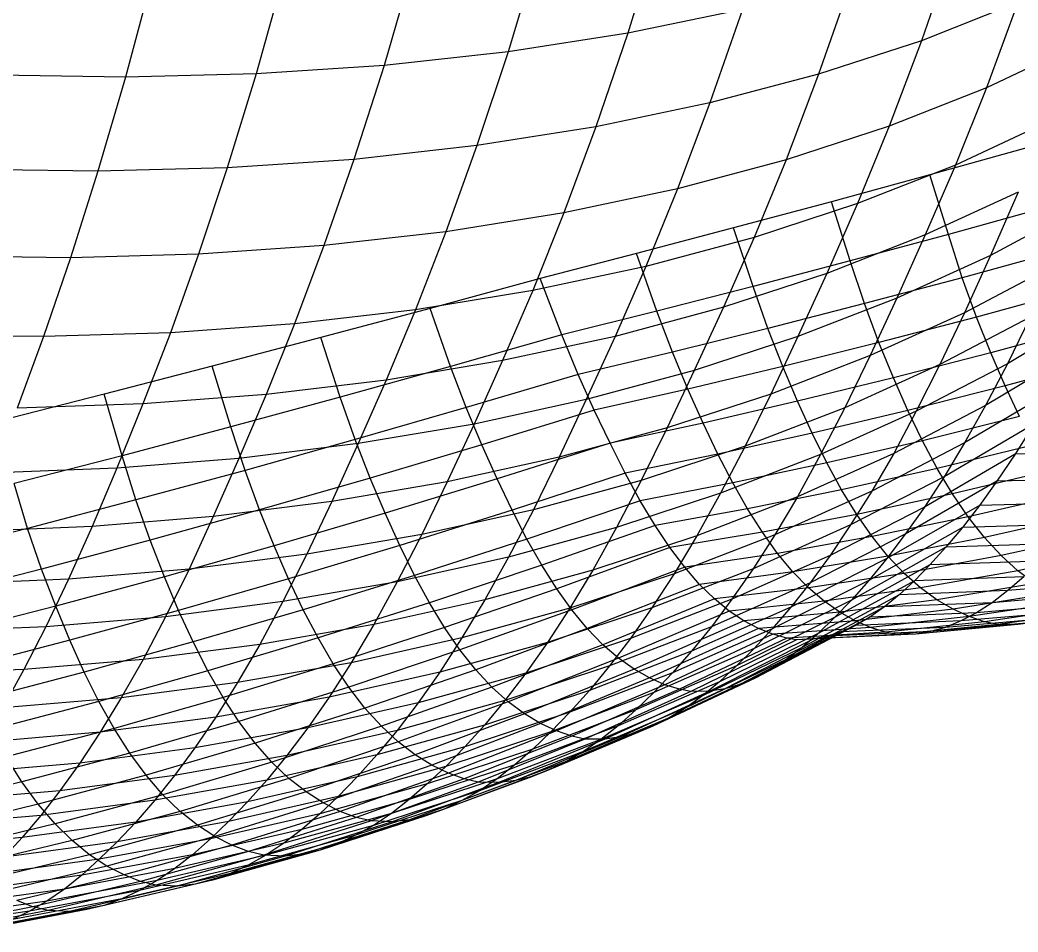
# Model space of a CAD drawing. Extents: x -429 to 429, y -1 to 209.
# Drawn here: x 303.47 to 317.15, y 28.21 to 40.71 of the extents above; entities that cross this region are included whole.
import ezdxf

# ---------------------------------------------------------------- set-up
doc = ezdxf.new("R2010")
doc.units = 0

msp = doc.modelspace()

# ---------------------------------------------------------------- linework, layer by layer
at = {"layer": 'default', "color": 5, "linetype": 'CONTINUOUS'}
for p, q in [((312.236, 41.93, 81.259), (311.803, 40.532, 81.968)), ((310.584, 41.674, 80.26), (310.162, 40.276, 80.966)), ((316.275, 41.705, 85.594), (315.827, 40.428, 86.278)), ((308.869, 41.487, 79.381), (308.461, 40.089, 80.075)), ((305.287, 41.322, 78.004), (304.915, 39.928, 78.651)), ((307.099, 41.369, 78.628), (306.709, 39.973, 79.302)), ((314.868, 41.249, 84.289), (314.416, 39.968, 84.988)), ((317.15, 40.95, 87.649), (315.827, 40.428, 86.278)), ((317.15, 40.95, 87.649), (316.718, 39.782, 88.297)), ((313.374, 40.857, 83.078), (311.803, 40.532, 81.968)), ((313.374, 40.857, 83.078), (312.925, 39.574, 83.787)), ((311.803, 40.532, 81.968), (310.162, 40.276, 80.966)), ((311.803, 40.532, 81.968), (311.362, 39.247, 82.68)), ((315.827, 40.428, 86.278), (314.416, 39.968, 84.988)), ((315.827, 40.428, 86.278), (315.386, 39.256, 86.944)), ((317.962, 40.369, 89.72), (316.718, 39.782, 88.297)), ((310.162, 40.276, 80.966), (308.461, 40.089, 80.075)), ((310.162, 40.276, 80.966), (309.733, 38.989, 81.673)), ((308.461, 40.089, 80.075), (306.709, 39.973, 79.302)), ((308.461, 40.089, 80.075), (308.047, 38.801, 80.771)), ((304.915, 39.928, 78.651), (303.09, 39.955, 78.125)), ((306.709, 39.973, 79.302), (304.915, 39.928, 78.651)), ((306.709, 39.973, 79.302), (306.312, 38.684, 79.978)), ((314.416, 39.968, 84.988), (312.925, 39.574, 83.787)), ((314.416, 39.968, 84.988), (313.973, 38.794, 85.669)), ((304.915, 39.928, 78.651), (304.537, 38.639, 79.299)), ((316.718, 39.782, 88.297), (315.386, 39.256, 86.944)), ((316.718, 39.782, 88.297), (316.292, 38.722, 88.928)), ((312.925, 39.574, 83.787), (311.362, 39.247, 82.68)), ((312.925, 39.574, 83.787), (312.484, 38.398, 84.477)), ((317.55, 39.31, 90.328), (316.292, 38.722, 88.928)), ((311.362, 39.247, 82.68), (309.733, 38.989, 81.673)), ((311.362, 39.247, 82.68), (310.927, 38.069, 83.373)), ((315.386, 39.256, 86.944), (313.973, 38.794, 85.669)), ((315.386, 39.256, 86.944), (314.951, 38.196, 87.595)), ((309.733, 38.989, 81.673), (308.047, 38.801, 80.771)), ((309.733, 38.989, 81.673), (309.309, 37.809, 82.363)), ((317.304, 38.968, 111.236), (315.943, 38.59, 110.129)), ((308.047, 38.801, 80.771), (306.312, 38.684, 79.978)), ((308.047, 38.801, 80.771), (307.637, 37.619, 81.45)), ((313.973, 38.794, 85.669), (312.484, 38.398, 84.477)), ((313.973, 38.794, 85.669), (313.535, 37.732, 86.334)), ((316.292, 38.722, 88.928), (314.951, 38.196, 87.595)), ((316.292, 38.722, 88.928), (315.88, 37.765, 89.533)), ((304.537, 38.639, 79.299), (302.731, 38.665, 78.736)), ((304.537, 38.639, 79.299), (304.161, 37.453, 79.935)), ((306.312, 38.684, 79.978), (304.537, 38.639, 79.299)), ((306.312, 38.684, 79.978), (305.918, 37.5, 80.64)), ((315.943, 38.59, 110.129), (314.593, 38.221, 109.009)), ((316.196, 37.773, 109.867), (315.943, 38.59, 110.129)), ((312.484, 38.398, 84.477), (310.927, 38.069, 83.373)), ((312.484, 38.398, 84.477), (312.049, 37.334, 85.151)), ((317.153, 38.352, 90.911), (315.88, 37.765, 89.533)), ((317.153, 38.352, 90.911), (316.775, 37.485, 91.465)), ((314.593, 38.221, 109.009), (313.252, 37.861, 107.878)), ((314.951, 38.196, 87.595), (313.535, 37.732, 86.334)), ((314.951, 38.196, 87.595), (314.532, 37.238, 88.218)), ((314.852, 37.41, 108.736), (314.593, 38.221, 109.009)), ((310.927, 38.069, 83.373), (309.309, 37.809, 82.363)), ((310.927, 38.069, 83.373), (310.499, 37.003, 84.05)), ((317.554, 38.149, 110.982), (316.196, 37.773, 109.867)), ((317.984, 38.13, 92.877), (316.775, 37.485, 91.465)), ((309.309, 37.809, 82.363), (307.637, 37.619, 81.45)), ((309.309, 37.809, 82.363), (308.892, 36.74, 83.036)), ((313.252, 37.861, 107.878), (311.922, 37.51, 106.734)), ((313.52, 37.059, 107.589), (313.252, 37.861, 107.878)), ((315.88, 37.765, 89.533), (314.532, 37.238, 88.218)), ((316.196, 37.773, 109.867), (314.852, 37.41, 108.736)), ((315.88, 37.765, 89.533), (315.49, 36.899, 90.106)), ((316.386, 37.178, 109.668), (316.196, 37.773, 109.867)), ((313.535, 37.732, 86.334), (312.049, 37.334, 85.151)), ((313.535, 37.732, 86.334), (313.114, 36.775, 86.971)), ((305.918, 37.5, 80.64), (304.161, 37.453, 79.935)), ((305.918, 37.5, 80.64), (305.531, 36.424, 81.285)), ((307.637, 37.619, 81.45), (305.918, 37.5, 80.64)), ((307.637, 37.619, 81.45), (307.233, 36.547, 82.113)), ((311.922, 37.51, 106.734), (310.602, 37.168, 105.578)), ((312.202, 36.72, 106.427), (311.922, 37.51, 106.734)), ((317.741, 37.55, 110.79), (316.386, 37.178, 109.668)), ((304.161, 37.453, 79.935), (302.373, 37.477, 79.339)), ((304.161, 37.453, 79.935), (303.791, 36.372, 80.555)), ((314.852, 37.41, 108.736), (313.52, 37.059, 107.589)), ((315.046, 36.823, 108.528), (314.852, 37.41, 108.736)), ((316.775, 37.485, 91.465), (315.49, 36.899, 90.106)), ((316.775, 37.485, 91.465), (316.418, 36.699, 91.986)), ((312.049, 37.334, 85.151), (310.499, 37.003, 84.05)), ((312.049, 37.334, 85.151), (311.63, 36.375, 85.796)), ((314.532, 37.238, 88.218), (313.114, 36.775, 86.971)), ((314.532, 37.238, 88.218), (314.135, 36.373, 88.807)), ((317.643, 37.345, 93.378), (316.418, 36.699, 91.986)), ((310.602, 37.168, 105.578), (309.094, 36.758, 104.606)), ((310.897, 36.394, 105.25), (310.602, 37.168, 105.578)), ((310.897, 36.394, 105.25), (310.602, 37.168, 105.578)), ((316.386, 37.178, 109.668), (315.046, 36.823, 108.528)), ((316.581, 36.64, 109.457), (316.386, 37.178, 109.668)), ((310.499, 37.003, 84.05), (308.892, 36.74, 83.036)), ((310.499, 37.003, 84.05), (310.086, 36.042, 84.697)), ((313.52, 37.059, 107.589), (312.202, 36.72, 106.427)), ((313.722, 36.483, 107.369), (313.52, 37.059, 107.589)), ((317.935, 37.009, 110.585), (316.581, 36.64, 109.457)), ((315.046, 36.823, 108.528), (313.722, 36.483, 107.369)), ((315.49, 36.899, 90.106), (314.135, 36.373, 88.807)), ((315.245, 36.291, 108.309), (315.046, 36.823, 108.528)), ((315.49, 36.899, 90.106), (315.124, 36.111, 90.645)), ((308.892, 36.74, 83.036), (307.233, 36.547, 82.113)), ((309.094, 36.758, 104.606), (307.595, 36.357, 103.621)), ((308.892, 36.74, 83.036), (308.489, 35.776, 83.68)), ((309.373, 35.962, 104.301), (309.094, 36.758, 104.606)), ((312.202, 36.72, 106.427), (310.897, 36.394, 105.25)), ((313.114, 36.775, 86.971), (311.63, 36.375, 85.796)), ((312.414, 36.16, 106.191), (312.202, 36.72, 106.427)), ((313.114, 36.775, 86.971), (312.714, 35.909, 87.572)), ((316.418, 36.699, 91.986), (315.124, 36.111, 90.645)), ((316.418, 36.699, 91.986), (316.081, 35.987, 92.479)), ((318.189, 36.711, 95.706), (317.006, 36, 94.307)), ((307.233, 36.547, 82.113), (305.531, 36.424, 81.285)), ((307.233, 36.547, 82.113), (306.843, 35.579, 82.748)), ((316.581, 36.64, 109.457), (315.245, 36.291, 108.309)), ((317.318, 36.637, 93.853), (316.081, 35.987, 92.479)), ((316.777, 36.149, 109.243), (316.581, 36.64, 109.457)), ((317.318, 36.637, 93.853), (317.006, 36, 94.307)), ((305.531, 36.424, 81.285), (303.791, 36.372, 80.555)), ((305.531, 36.424, 81.285), (305.155, 35.45, 81.903)), ((313.722, 36.483, 107.369), (312.414, 36.16, 106.191)), ((313.926, 35.961, 107.141), (313.722, 36.483, 107.369)), ((318.13, 36.515, 110.375), (316.777, 36.149, 109.243)), ((303.791, 36.372, 80.555), (302.021, 36.39, 79.926)), ((303.791, 36.372, 80.555), (303.432, 35.391, 81.15)), ((307.595, 36.357, 103.621), (306.105, 35.964, 102.622)), ((307.86, 35.542, 103.334), (307.595, 36.357, 103.621)), ((310.897, 36.394, 105.25), (309.373, 35.962, 104.301)), ((311.63, 36.375, 85.796), (310.086, 36.042, 84.697)), ((311.122, 35.853, 104.996), (310.897, 36.394, 105.25)), ((311.122, 35.853, 104.996), (310.897, 36.394, 105.25)), ((311.63, 36.375, 85.796), (311.232, 35.508, 86.405)), ((314.135, 36.373, 88.807), (312.714, 35.909, 87.572)), ((314.135, 36.373, 88.807), (313.763, 35.584, 89.36)), ((315.245, 36.291, 108.309), (313.926, 35.961, 107.141)), ((315.443, 35.806, 108.089), (315.245, 36.291, 108.309)), ((312.414, 36.16, 106.191), (311.122, 35.853, 104.996)), ((312.625, 35.652, 105.952), (312.414, 36.16, 106.191)), ((316.777, 36.149, 109.243), (315.443, 35.806, 108.089)), ((317.905, 36.143, 96.119), (316.707, 35.427, 94.739)), ((316.974, 35.697, 109.027), (316.777, 36.149, 109.243)), ((310.086, 36.042, 84.697), (308.489, 35.776, 83.68)), ((310.086, 36.042, 84.697), (309.694, 35.173, 85.309)), ((315.124, 36.111, 90.645), (313.763, 35.584, 89.36)), ((315.124, 36.111, 90.645), (314.778, 35.397, 91.154)), ((316.081, 35.987, 92.479), (314.778, 35.397, 91.154)), ((317.006, 36, 94.307), (315.757, 35.347, 92.95)), ((316.081, 35.987, 92.479), (315.757, 35.347, 92.95)), ((317.006, 36, 94.307), (316.707, 35.427, 94.739)), ((318.326, 36.06, 110.162), (316.974, 35.697, 109.027)), ((306.105, 35.964, 102.622), (304.623, 35.581, 101.609)), ((306.359, 35.134, 102.349), (306.105, 35.964, 102.622)), ((309.373, 35.962, 104.301), (307.86, 35.542, 103.334)), ((309.587, 35.399, 104.064), (309.373, 35.962, 104.301)), ((311.122, 35.853, 104.996), (309.587, 35.399, 104.064)), ((311.343, 35.361, 104.743), (311.122, 35.853, 104.996)), ((311.343, 35.361, 104.743), (311.122, 35.853, 104.996)), ((312.714, 35.909, 87.572), (311.232, 35.508, 86.405)), ((312.714, 35.909, 87.572), (312.34, 35.119, 88.135)), ((313.926, 35.961, 107.141), (312.625, 35.652, 105.952)), ((314.129, 35.485, 106.912), (313.926, 35.961, 107.141)), ((308.489, 35.776, 83.68), (306.843, 35.579, 82.748)), ((308.489, 35.776, 83.68), (308.106, 34.904, 84.289)), ((315.443, 35.806, 108.089), (314.129, 35.485, 106.912)), ((315.641, 35.359, 107.867), (315.443, 35.806, 108.089)), ((304.623, 35.581, 101.609), (303.151, 35.206, 100.583)), ((304.869, 34.739, 101.345), (304.623, 35.581, 101.609)), ((306.843, 35.579, 82.748), (305.155, 35.45, 81.903)), ((306.843, 35.579, 82.748), (306.471, 34.702, 83.348)), ((312.625, 35.652, 105.952), (311.343, 35.361, 104.743)), ((313.763, 35.584, 89.36), (312.34, 35.119, 88.135)), ((312.834, 35.187, 105.714), (312.625, 35.652, 105.952)), ((313.763, 35.584, 89.36), (313.411, 34.868, 89.881)), ((316.974, 35.697, 109.027), (315.641, 35.359, 107.867)), ((317.63, 35.632, 96.515), (316.418, 34.913, 95.154)), ((317.173, 35.275, 108.804), (316.974, 35.697, 109.027)), ((305.155, 35.45, 81.903), (303.432, 35.391, 81.15)), ((305.155, 35.45, 81.903), (304.797, 34.568, 82.488)), ((307.86, 35.542, 103.334), (306.359, 35.134, 102.349)), ((308.065, 34.96, 103.11), (307.86, 35.542, 103.334)), ((311.232, 35.508, 86.405), (309.694, 35.173, 85.309)), ((311.232, 35.508, 86.405), (310.859, 34.718, 86.974)), ((314.129, 35.485, 106.912), (312.834, 35.187, 105.714)), ((314.329, 35.046, 106.685), (314.129, 35.485, 106.912)), ((309.587, 35.399, 104.064), (308.065, 34.96, 103.11)), ((309.8, 34.888, 103.824), (309.587, 35.399, 104.064)), ((311.343, 35.361, 104.743), (309.8, 34.888, 103.824)), ((311.559, 34.911, 104.495), (311.343, 35.361, 104.743)), ((311.559, 34.911, 104.495), (311.343, 35.361, 104.743)), ((314.778, 35.397, 91.154), (313.411, 34.868, 89.881)), ((315.641, 35.359, 107.867), (314.329, 35.046, 106.685)), ((314.778, 35.397, 91.154), (314.445, 34.754, 91.64)), ((315.757, 35.347, 92.95), (314.445, 34.754, 91.64)), ((316.707, 35.427, 94.739), (315.447, 34.771, 93.399)), ((315.757, 35.347, 92.95), (315.447, 34.771, 93.399)), ((315.841, 34.943, 107.641), (315.641, 35.359, 107.867)), ((316.707, 35.427, 94.739), (316.418, 34.913, 95.154)), ((309.694, 35.173, 85.309), (308.106, 34.904, 84.289)), ((309.694, 35.173, 85.309), (309.326, 34.381, 85.881)), ((312.834, 35.187, 105.714), (311.559, 34.911, 104.495)), ((313.037, 34.759, 105.48), (312.834, 35.187, 105.714)), ((317.173, 35.275, 108.804), (315.841, 34.943, 107.641)), ((317.366, 35.172, 96.894), (316.139, 34.451, 95.552)), ((317.366, 35.172, 96.894), (317.11, 34.759, 97.259)), ((317.366, 35.172, 96.894), (317.11, 34.759, 97.259)), ((306.359, 35.134, 102.349), (304.869, 34.739, 101.345)), ((306.555, 34.538, 102.134), (306.359, 35.134, 102.349)), ((312.34, 35.119, 88.135), (310.859, 34.718, 86.974)), ((312.34, 35.119, 88.135), (311.986, 34.401, 88.666)), ((314.329, 35.046, 106.685), (313.037, 34.759, 105.48)), ((314.529, 34.641, 106.455), (314.329, 35.046, 106.685)), ((308.106, 34.904, 84.289), (306.471, 34.702, 83.348)), ((308.065, 34.96, 103.11), (306.555, 34.538, 102.134)), ((308.106, 34.904, 84.289), (307.745, 34.11, 84.858)), ((308.271, 34.433, 102.879), (308.065, 34.96, 103.11)), ((311.559, 34.911, 104.495), (310.01, 34.42, 103.585)), ((311.768, 34.498, 104.253), (311.559, 34.911, 104.495)), ((311.768, 34.498, 104.253), (311.559, 34.911, 104.495)), ((315.841, 34.943, 107.641), (314.529, 34.641, 106.455)), ((316.418, 34.913, 95.154), (315.146, 34.254, 93.831)), ((316.045, 34.562, 107.406), (315.841, 34.943, 107.641)), ((316.418, 34.913, 95.154), (316.139, 34.451, 95.552)), ((309.8, 34.888, 103.824), (308.271, 34.433, 102.879)), ((310.01, 34.42, 103.585), (309.8, 34.888, 103.824)), ((313.037, 34.759, 105.48), (311.768, 34.498, 104.253)), ((313.411, 34.868, 89.881), (311.986, 34.401, 88.666)), ((313.24, 34.367, 105.245), (313.037, 34.759, 105.48)), ((313.411, 34.868, 89.881), (313.073, 34.223, 90.38)), ((314.445, 34.754, 91.64), (313.073, 34.223, 90.38)), ((315.447, 34.771, 93.399), (314.127, 34.175, 92.103)), ((314.445, 34.754, 91.64), (314.127, 34.175, 92.103)), ((315.447, 34.771, 93.399), (315.146, 34.254, 93.831)), ((317.11, 34.759, 97.259), (315.868, 34.035, 95.936)), ((317.379, 34.887, 108.571), (316.045, 34.562, 107.406)), ((317.11, 34.759, 97.259), (316.862, 34.389, 97.61)), ((317.11, 34.759, 97.259), (316.862, 34.389, 97.61)), ((318.682, 34.8, 98.137), (317.11, 34.759, 97.259)), ((304.869, 34.739, 101.345), (303.39, 34.357, 100.323)), ((306.471, 34.702, 83.348), (304.797, 34.568, 82.488)), ((305.058, 34.132, 101.137), (304.869, 34.739, 101.345)), ((306.471, 34.702, 83.348), (306.12, 33.906, 83.91)), ((310.859, 34.718, 86.974), (309.326, 34.381, 85.881)), ((310.859, 34.718, 86.974), (310.507, 33.998, 87.51)), ((314.529, 34.641, 106.455), (313.24, 34.367, 105.245)), ((314.733, 34.27, 106.218), (314.529, 34.641, 106.455)), ((304.797, 34.568, 82.488), (303.089, 34.503, 81.714)), ((304.797, 34.568, 82.488), (304.458, 33.769, 83.038)), ((306.555, 34.538, 102.134), (305.058, 34.132, 101.137)), ((306.755, 33.998, 101.91), (306.555, 34.538, 102.134)), ((311.768, 34.498, 104.253), (310.215, 33.991, 103.349)), ((311.972, 34.121, 104.013), (311.768, 34.498, 104.253)), ((311.972, 34.121, 104.013), (311.768, 34.498, 104.253)), ((316.045, 34.562, 107.406), (314.733, 34.27, 106.218)), ((316.254, 34.216, 107.164), (316.045, 34.562, 107.406)), ((317.589, 34.532, 108.33), (316.254, 34.216, 107.164)), ((303.575, 33.742, 100.117), (303.39, 34.357, 100.323)), ((308.271, 34.433, 102.879), (306.755, 33.998, 101.91)), ((309.326, 34.381, 85.881), (307.745, 34.11, 84.858)), ((308.475, 33.952, 102.648), (308.271, 34.433, 102.879)), ((310.01, 34.42, 103.585), (308.475, 33.952, 102.648)), ((309.326, 34.381, 85.881), (308.978, 33.66, 86.419)), ((310.215, 33.991, 103.349), (310.01, 34.42, 103.585)), ((311.986, 34.401, 88.666), (310.507, 33.998, 87.51)), ((311.986, 34.401, 88.666), (311.646, 33.754, 89.173)), ((313.24, 34.367, 105.245), (311.972, 34.121, 104.013)), ((313.443, 34.01, 105.006), (313.24, 34.367, 105.245)), ((316.139, 34.451, 95.552), (314.856, 33.789, 94.246)), ((316.862, 34.389, 97.61), (315.606, 33.663, 96.306)), ((316.139, 34.451, 95.552), (315.868, 34.035, 95.936)), ((316.862, 34.389, 97.61), (316.621, 34.055, 97.949)), ((316.862, 34.389, 97.61), (316.621, 34.055, 97.949)), ((318.421, 34.43, 98.504), (316.862, 34.389, 97.61)), ((313.073, 34.223, 90.38), (311.646, 33.754, 89.173)), ((313.073, 34.223, 90.38), (312.75, 33.641, 90.854)), ((314.733, 34.27, 106.218), (313.443, 34.01, 105.006)), ((315.146, 34.254, 93.831), (313.818, 33.656, 92.549)), ((314.94, 33.934, 105.975), (314.733, 34.27, 106.218)), ((315.146, 34.254, 93.831), (314.856, 33.789, 94.246)), ((316.254, 34.216, 107.164), (314.94, 33.934, 105.975)), ((316.469, 33.901, 106.912), (316.254, 34.216, 107.164)), ((317.807, 34.209, 108.078), (316.469, 33.901, 106.912)), ((305.058, 34.132, 101.137), (303.575, 33.742, 100.117)), ((305.254, 33.582, 100.917), (305.058, 34.132, 101.137)), ((307.745, 34.11, 84.858), (306.12, 33.906, 83.91)), ((307.745, 34.11, 84.858), (307.403, 33.388, 85.394)), ((311.972, 34.121, 104.013), (310.418, 33.596, 103.113)), ((312.176, 33.782, 103.772), (311.972, 34.121, 104.013)), ((312.176, 33.782, 103.772), (311.972, 34.121, 104.013)), ((314.127, 34.175, 92.103), (312.75, 33.641, 90.854)), ((314.127, 34.175, 92.103), (313.818, 33.656, 92.549)), ((318.169, 34.099, 98.858), (316.621, 34.055, 97.949)), ((306.755, 33.998, 101.91), (305.254, 33.582, 100.917)), ((306.954, 33.505, 101.684), (306.755, 33.998, 101.91)), ((308.475, 33.952, 102.648), (306.954, 33.505, 101.684)), ((308.676, 33.508, 102.417), (308.475, 33.952, 102.648)), ((310.215, 33.991, 103.349), (308.676, 33.508, 102.417)), ((310.507, 33.998, 87.51), (308.978, 33.66, 86.419)), ((310.507, 33.998, 87.51), (310.168, 33.35, 88.023)), ((310.418, 33.596, 103.113), (310.215, 33.991, 103.349)), ((313.443, 34.01, 105.006), (312.176, 33.782, 103.772)), ((313.648, 33.689, 104.763), (313.443, 34.01, 105.006)), ((314.94, 33.934, 105.975), (313.648, 33.689, 104.763)), ((315.868, 34.035, 95.936), (314.574, 33.372, 94.646)), ((315.151, 33.631, 105.724), (314.94, 33.934, 105.975)), ((316.621, 34.055, 97.949), (315.352, 33.329, 96.662)), ((315.868, 34.035, 95.936), (315.606, 33.663, 96.306)), ((316.621, 34.055, 97.949), (316.388, 33.755, 98.275)), ((316.621, 34.055, 97.949), (316.388, 33.755, 98.275)), ((306.12, 33.906, 83.91), (304.458, 33.769, 83.038)), ((306.12, 33.906, 83.91), (305.787, 33.183, 84.439)), ((316.469, 33.901, 106.912), (315.151, 33.631, 105.724)), ((317.924, 33.801, 99.199), (316.388, 33.755, 98.275)), ((316.691, 33.619, 106.649), (316.469, 33.901, 106.912)), ((318.032, 33.919, 107.813), (316.691, 33.619, 106.649)), ((303.575, 33.742, 100.117), (302.106, 33.368, 99.077)), ((304.458, 33.769, 83.038), (302.763, 33.699, 82.247)), ((303.767, 33.185, 99.899), (303.575, 33.742, 100.117)), ((304.458, 33.769, 83.038), (304.134, 33.045, 83.557)), ((308.978, 33.66, 86.419), (307.403, 33.388, 85.394)), ((308.978, 33.66, 86.419), (308.642, 33.011, 86.933)), ((311.646, 33.754, 89.173), (310.168, 33.35, 88.023)), ((312.176, 33.782, 103.772), (310.622, 33.238, 102.872)), ((311.646, 33.754, 89.173), (311.322, 33.17, 89.655)), ((312.379, 33.479, 103.53), (312.176, 33.782, 103.772)), ((312.379, 33.479, 103.53), (312.176, 33.782, 103.772)), ((313.648, 33.689, 104.763), (312.379, 33.479, 103.53)), ((314.856, 33.789, 94.246), (313.519, 33.189, 92.978)), ((313.855, 33.4, 104.515), (313.648, 33.689, 104.763)), ((315.606, 33.663, 96.306), (314.301, 32.998, 95.032)), ((314.856, 33.789, 94.246), (314.574, 33.372, 94.646)), ((316.388, 33.755, 98.275), (315.106, 33.029, 97.006)), ((315.606, 33.663, 96.306), (315.352, 33.329, 96.662)), ((316.388, 33.755, 98.275), (316.162, 33.485, 98.59)), ((316.388, 33.755, 98.275), (316.162, 33.485, 98.59)), ((318.265, 33.664, 107.536), (316.918, 33.372, 106.376)), ((305.254, 33.582, 100.917), (303.767, 33.185, 99.899)), ((305.449, 33.08, 100.693), (305.254, 33.582, 100.917)), ((310.418, 33.596, 103.113), (308.877, 33.098, 102.183)), ((310.622, 33.238, 102.872), (310.418, 33.596, 103.113)), ((312.75, 33.641, 90.854), (311.322, 33.17, 89.655)), ((313.818, 33.656, 92.549), (312.437, 33.121, 91.311)), ((312.75, 33.641, 90.854), (312.437, 33.121, 91.311)), ((313.818, 33.656, 92.549), (313.519, 33.189, 92.978)), ((315.151, 33.631, 105.724), (313.855, 33.4, 104.515)), ((315.368, 33.361, 105.464), (315.151, 33.631, 105.724)), ((316.691, 33.619, 106.649), (315.368, 33.361, 105.464)), ((317.687, 33.534, 99.528), (316.162, 33.485, 98.59)), ((316.918, 33.372, 106.376), (316.691, 33.619, 106.649)), ((306.954, 33.505, 101.684), (305.449, 33.08, 100.693)), ((307.403, 33.388, 85.394), (305.787, 33.183, 84.439)), ((307.152, 33.05, 101.456), (306.954, 33.505, 101.684)), ((307.403, 33.388, 85.394), (307.073, 32.738, 85.907)), ((308.676, 33.508, 102.417), (307.152, 33.05, 101.456)), ((308.877, 33.098, 102.183), (308.676, 33.508, 102.417)), ((312.379, 33.479, 103.53), (310.828, 32.914, 102.627)), ((312.582, 33.209, 103.285), (312.379, 33.479, 103.53)), ((312.582, 33.209, 103.285), (312.379, 33.479, 103.53)), ((313.855, 33.4, 104.515), (312.582, 33.209, 103.285)), ((314.066, 33.146, 104.26), (313.855, 33.4, 104.515)), ((316.162, 33.485, 98.59), (314.868, 32.76, 97.337)), ((316.162, 33.485, 98.59), (315.943, 33.243, 98.895)), ((316.162, 33.485, 98.59), (315.943, 33.243, 98.895)), ((318.503, 33.447, 107.252), (317.15, 33.162, 106.095)), ((310.168, 33.35, 88.023), (308.642, 33.011, 86.933)), ((310.168, 33.35, 88.023), (309.844, 32.765, 88.51)), ((314.574, 33.372, 94.646), (313.229, 32.77, 93.392)), ((315.352, 33.329, 96.662), (314.036, 32.663, 95.404)), ((315.368, 33.361, 105.464), (314.066, 33.146, 104.26)), ((314.574, 33.372, 94.646), (314.301, 32.998, 95.032)), ((315.352, 33.329, 96.662), (315.106, 33.029, 97.006)), ((315.589, 33.126, 105.196), (315.368, 33.361, 105.464)), ((316.918, 33.372, 106.376), (315.589, 33.126, 105.196)), ((317.457, 33.295, 99.846), (315.943, 33.243, 98.895)), ((317.15, 33.162, 106.095), (316.918, 33.372, 106.376)), ((303.767, 33.185, 99.899), (302.296, 32.808, 98.858)), ((303.959, 32.678, 99.677), (303.767, 33.185, 99.899)), ((305.787, 33.183, 84.439), (304.134, 33.045, 83.557)), ((305.787, 33.183, 84.439), (305.465, 32.532, 84.945)), ((310.622, 33.238, 102.872), (309.082, 32.723, 101.942)), ((311.322, 33.17, 89.655), (309.844, 32.765, 88.51)), ((310.828, 32.914, 102.627), (310.622, 33.238, 102.872)), ((311.322, 33.17, 89.655), (311.006, 32.649, 90.121)), ((312.437, 33.121, 91.311), (311.006, 32.649, 90.121)), ((312.582, 33.209, 103.285), (311.035, 32.624, 102.377)), ((313.519, 33.189, 92.978), (312.133, 32.652, 91.752)), ((312.437, 33.121, 91.311), (312.133, 32.652, 91.752)), ((312.785, 32.975, 103.037), (312.582, 33.209, 103.285)), ((312.785, 32.975, 103.037), (312.582, 33.209, 103.285)), ((314.066, 33.146, 104.26), (312.785, 32.975, 103.037)), ((313.519, 33.189, 92.978), (313.229, 32.77, 93.392)), ((314.279, 32.927, 103.999), (314.066, 33.146, 104.26)), ((315.589, 33.126, 105.196), (314.279, 32.927, 103.999)), ((315.943, 33.243, 98.895), (314.636, 32.519, 97.657)), ((315.813, 32.928, 104.922), (315.589, 33.126, 105.196)), ((315.943, 33.243, 98.895), (315.73, 33.025, 99.189)), ((315.943, 33.243, 98.895), (315.73, 33.025, 99.189)), ((317.15, 33.162, 106.095), (315.813, 32.928, 104.922)), ((317.383, 32.989, 105.81), (317.15, 33.162, 106.095)), ((304.134, 33.045, 83.557), (302.451, 32.975, 82.751)), ((304.134, 33.045, 83.557), (303.823, 32.394, 84.053)), ((305.449, 33.08, 100.693), (303.959, 32.678, 99.677)), ((305.644, 32.617, 100.467), (305.449, 33.08, 100.693)), ((307.152, 33.05, 101.456), (305.644, 32.617, 100.467)), ((308.642, 33.011, 86.933), (307.073, 32.738, 85.907)), ((307.352, 32.628, 101.223), (307.152, 33.05, 101.456)), ((308.877, 33.098, 102.183), (307.352, 32.628, 101.223)), ((308.642, 33.011, 86.933), (308.321, 32.425, 87.422)), ((309.082, 32.723, 101.942), (308.877, 33.098, 102.183)), ((312.785, 32.975, 103.037), (311.246, 32.368, 102.119)), ((312.989, 32.775, 102.786), (312.785, 32.975, 103.037)), ((312.989, 32.775, 102.786), (312.785, 32.975, 103.037)), ((314.301, 32.998, 95.032), (312.948, 32.395, 93.792)), ((315.106, 33.029, 97.006), (313.78, 32.364, 95.762)), ((314.301, 32.998, 95.032), (314.036, 32.663, 95.404)), ((315.73, 33.025, 99.189), (314.412, 32.301, 97.967)), ((315.106, 33.029, 97.006), (314.868, 32.76, 97.337)), ((315.73, 33.025, 99.189), (315.522, 32.832, 99.474)), ((315.73, 33.025, 99.189), (315.522, 32.832, 99.474)), ((317.233, 33.079, 100.153), (315.73, 33.025, 99.189)), ((317.383, 32.989, 105.81), (316.038, 32.764, 104.645)), ((317.233, 33.079, 100.153), (317.013, 32.889, 100.454)), ((318.491, 33.01, 101.466), (317.013, 32.889, 100.454)), ((310.828, 32.914, 102.627), (309.289, 32.383, 101.694)), ((311.035, 32.624, 102.377), (310.828, 32.914, 102.627)), ((314.279, 32.927, 103.999), (312.989, 32.775, 102.786)), ((314.494, 32.743, 103.734), (314.279, 32.927, 103.999)), ((315.813, 32.928, 104.922), (314.494, 32.743, 103.734)), ((317.013, 32.889, 100.454), (315.522, 32.832, 99.474)), ((316.038, 32.764, 104.645), (315.813, 32.928, 104.922)), ((317.615, 32.849, 105.524), (316.261, 32.634, 104.367)), ((317.013, 32.889, 100.454), (316.796, 32.724, 100.749)), ((318.262, 32.847, 101.774), (316.796, 32.724, 100.749)), ((307.073, 32.738, 85.907), (305.465, 32.532, 84.945)), ((307.073, 32.738, 85.907), (306.758, 32.151, 86.393)), ((309.082, 32.723, 101.942), (307.556, 32.24, 100.981)), ((309.844, 32.765, 88.51), (308.321, 32.425, 87.422)), ((309.289, 32.383, 101.694), (309.082, 32.723, 101.942)), ((309.844, 32.765, 88.51), (309.529, 32.242, 88.981)), ((312.989, 32.775, 102.786), (311.459, 32.148, 101.856)), ((313.229, 32.77, 93.392), (311.838, 32.232, 92.177)), ((313.229, 32.77, 93.392), (312.948, 32.395, 93.792)), ((313.192, 32.609, 102.532), (312.989, 32.775, 102.786)), ((313.192, 32.609, 102.532), (312.989, 32.775, 102.786)), ((314.494, 32.743, 103.734), (313.192, 32.609, 102.532)), ((314.868, 32.76, 97.337), (313.532, 32.095, 96.107)), ((315.522, 32.832, 99.474), (314.191, 32.11, 98.27)), ((314.708, 32.593, 103.467), (314.494, 32.743, 103.734)), ((314.868, 32.76, 97.337), (314.636, 32.519, 97.657)), ((316.038, 32.764, 104.645), (314.708, 32.593, 103.467)), ((315.522, 32.832, 99.474), (315.319, 32.666, 99.751)), ((315.522, 32.832, 99.474), (315.319, 32.666, 99.751)), ((316.796, 32.724, 100.749), (315.319, 32.666, 99.751)), ((316.261, 32.634, 104.367), (316.038, 32.764, 104.645)), ((317.845, 32.741, 105.239), (316.482, 32.533, 104.09)), ((316.796, 32.724, 100.749), (316.581, 32.587, 101.038)), ((318.036, 32.711, 102.078), (316.581, 32.587, 101.038)), ((303.959, 32.678, 99.677), (302.486, 32.298, 98.634)), ((304.152, 32.209, 99.451), (303.959, 32.678, 99.677)), ((305.644, 32.617, 100.467), (304.152, 32.209, 99.451)), ((305.842, 32.186, 100.234), (305.644, 32.617, 100.467)), ((307.352, 32.628, 101.223), (305.842, 32.186, 100.234)), ((307.556, 32.24, 100.981), (307.352, 32.628, 101.223)), ((311.035, 32.624, 102.377), (309.5, 32.076, 101.438)), ((311.006, 32.649, 90.121), (309.529, 32.242, 88.981)), ((312.133, 32.652, 91.752), (310.7, 32.179, 90.569)), ((311.006, 32.649, 90.121), (310.7, 32.179, 90.569)), ((311.246, 32.368, 102.119), (311.035, 32.624, 102.377)), ((313.192, 32.609, 102.532), (311.674, 31.963, 101.588)), ((312.133, 32.652, 91.752), (311.838, 32.232, 92.177)), ((314.036, 32.663, 95.404), (312.677, 32.06, 94.176)), ((313.394, 32.474, 102.279), (313.192, 32.609, 102.532)), ((313.394, 32.474, 102.279), (313.192, 32.609, 102.532)), ((314.708, 32.593, 103.467), (313.394, 32.474, 102.279)), ((314.036, 32.663, 95.404), (313.78, 32.364, 95.762)), ((315.319, 32.666, 99.751), (313.973, 31.944, 98.567)), ((314.92, 32.474, 103.2), (314.708, 32.593, 103.467)), ((316.261, 32.634, 104.367), (314.92, 32.474, 103.2)), ((315.319, 32.666, 99.751), (315.119, 32.526, 100.022)), ((315.319, 32.666, 99.751), (315.119, 32.526, 100.022)), ((316.581, 32.587, 101.038), (315.119, 32.526, 100.022)), ((316.482, 32.533, 104.09), (316.261, 32.634, 104.367)), ((317.81, 32.598, 102.377), (316.369, 32.473, 101.322)), ((316.581, 32.587, 101.038), (316.369, 32.473, 101.322)), ((318.065, 32.664, 104.962), (316.694, 32.462, 103.821)), ((318.26, 32.621, 104.719), (316.873, 32.425, 103.597)), ((318.546, 32.615, 104.354), (317.147, 32.423, 103.244)), ((305.465, 32.532, 84.945), (303.823, 32.394, 84.053)), ((305.465, 32.532, 84.945), (305.157, 31.946, 85.427)), ((313.394, 32.474, 102.279), (311.888, 31.811, 101.318)), ((314.636, 32.519, 97.657), (313.292, 31.856, 96.441)), ((313.594, 32.37, 102.026), (313.394, 32.474, 102.279)), ((313.594, 32.37, 102.026), (313.394, 32.474, 102.279)), ((314.92, 32.474, 103.2), (313.594, 32.37, 102.026)), ((315.119, 32.526, 100.022), (313.758, 31.805, 98.859)), ((314.636, 32.519, 97.657), (314.412, 32.301, 97.967)), ((315.13, 32.383, 102.935), (314.92, 32.474, 103.2)), ((315.119, 32.526, 100.022), (314.923, 32.411, 100.288)), ((315.119, 32.526, 100.022), (314.923, 32.411, 100.288)), ((316.369, 32.473, 101.322), (314.923, 32.411, 100.288)), ((316.482, 32.533, 104.09), (315.13, 32.383, 102.935)), ((316.694, 32.462, 103.821), (315.333, 32.321, 102.676)), ((317.367, 32.453, 102.958), (315.953, 32.327, 101.872)), ((317.587, 32.511, 102.671), (316.159, 32.385, 101.601)), ((316.369, 32.473, 101.322), (316.159, 32.385, 101.601)), ((316.694, 32.462, 103.821), (316.482, 32.533, 104.09)), ((316.873, 32.425, 103.597), (316.694, 32.462, 103.821)), ((317.367, 32.453, 102.958), (317.147, 32.423, 103.244)), ((303.823, 32.394, 84.053), (302.151, 32.324, 83.231)), ((303.823, 32.394, 84.053), (303.524, 31.808, 84.524)), ((308.321, 32.425, 87.422), (306.758, 32.151, 86.393)), ((309.289, 32.383, 101.694), (307.764, 31.887, 100.731)), ((308.321, 32.425, 87.422), (308.009, 31.901, 87.894)), ((309.5, 32.076, 101.438), (309.289, 32.383, 101.694)), ((311.246, 32.368, 102.119), (309.717, 31.803, 101.173)), ((311.459, 32.148, 101.856), (311.246, 32.368, 102.119)), ((312.948, 32.395, 93.792), (311.552, 31.856, 92.587)), ((313.594, 32.37, 102.026), (312.1, 31.692, 101.048)), ((313.79, 32.292, 101.775), (312.309, 31.6, 100.78)), ((313.78, 32.364, 95.762), (312.414, 31.761, 94.546)), ((312.948, 32.395, 93.792), (312.677, 32.06, 94.176)), ((314.412, 32.301, 97.967), (313.058, 31.639, 96.765)), ((314.729, 32.324, 100.547), (313.337, 31.603, 99.428)), ((313.78, 32.364, 95.762), (313.532, 32.095, 96.107)), ((314.923, 32.411, 100.288), (313.546, 31.69, 99.146)), ((313.79, 32.292, 101.775), (313.594, 32.37, 102.026)), ((313.79, 32.292, 101.775), (313.594, 32.37, 102.026)), ((315.13, 32.383, 102.935), (313.79, 32.292, 101.775)), ((313.981, 32.239, 101.529), (313.79, 32.292, 101.775)), ((313.981, 32.239, 101.529), (313.79, 32.292, 101.775)), ((315.333, 32.321, 102.676), (313.981, 32.239, 101.529)), ((314.412, 32.301, 97.967), (314.191, 32.11, 98.27)), ((315.748, 32.294, 102.141), (314.353, 32.228, 101.045)), ((315.953, 32.327, 101.872), (314.539, 32.264, 100.799)), ((314.729, 32.324, 100.547), (314.539, 32.264, 100.799)), ((314.729, 32.324, 100.547), (314.539, 32.264, 100.799)), ((314.923, 32.411, 100.288), (314.729, 32.324, 100.547)), ((314.923, 32.411, 100.288), (314.729, 32.324, 100.547)), ((316.159, 32.385, 101.601), (314.729, 32.324, 100.547)), ((315.333, 32.321, 102.676), (315.13, 32.383, 102.935)), ((315.49, 32.289, 102.476), (315.333, 32.321, 102.676)), ((316.873, 32.425, 103.597), (315.49, 32.289, 102.476)), ((315.748, 32.294, 102.141), (315.49, 32.289, 102.476)), ((317.147, 32.423, 103.244), (315.748, 32.294, 102.141)), ((315.953, 32.327, 101.872), (315.748, 32.294, 102.141)), ((316.159, 32.385, 101.601), (315.953, 32.327, 101.872)), ((317.147, 32.423, 103.244), (316.873, 32.425, 103.597)), ((304.152, 32.209, 99.451), (302.678, 31.827, 98.407)), ((304.349, 31.772, 99.217), (304.152, 32.209, 99.451)), ((305.842, 32.186, 100.234), (304.349, 31.772, 99.217)), ((306.046, 31.788, 99.991), (305.842, 32.186, 100.234)), ((307.556, 32.24, 100.981), (306.046, 31.788, 99.991)), ((307.764, 31.887, 100.731), (307.556, 32.24, 100.981)), ((309.529, 32.242, 88.981), (308.009, 31.901, 87.894)), ((309.529, 32.242, 88.981), (309.224, 31.772, 89.434)), ((310.7, 32.179, 90.569), (309.224, 31.772, 89.434)), ((311.838, 32.232, 92.177), (310.403, 31.758, 91.002)), ((310.7, 32.179, 90.569), (310.403, 31.758, 91.002)), ((311.838, 32.232, 92.177), (311.552, 31.856, 92.587)), ((313.981, 32.239, 101.529), (312.512, 31.538, 100.518)), ((314.113, 32.215, 101.36), (312.668, 31.506, 100.315)), ((314.353, 32.228, 101.045), (312.926, 31.51, 99.975)), ((314.539, 32.264, 100.799), (313.131, 31.543, 99.703)), ((314.113, 32.215, 101.36), (313.981, 32.239, 101.529)), ((314.113, 32.215, 101.36), (313.981, 32.239, 101.529)), ((315.49, 32.289, 102.476), (314.113, 32.215, 101.36)), ((314.353, 32.228, 101.045), (314.113, 32.215, 101.36)), ((314.353, 32.228, 101.045), (314.113, 32.215, 101.36)), ((314.539, 32.264, 100.799), (314.353, 32.228, 101.045)), ((314.539, 32.264, 100.799), (314.353, 32.228, 101.045)), ((306.758, 32.151, 86.393), (305.157, 31.946, 85.427)), ((306.758, 32.151, 86.393), (306.451, 31.628, 86.863)), ((309.5, 32.076, 101.438), (307.978, 31.567, 100.471)), ((309.717, 31.803, 101.173), (309.5, 32.076, 101.438)), ((311.459, 32.148, 101.856), (309.937, 31.566, 100.899)), ((312.677, 32.06, 94.176), (311.276, 31.52, 92.981)), ((311.674, 31.963, 101.588), (311.459, 32.148, 101.856)), ((313.532, 32.095, 96.107), (312.159, 31.493, 94.904)), ((312.677, 32.06, 94.176), (312.414, 31.761, 94.546)), ((314.191, 32.11, 98.27), (312.827, 31.448, 97.083)), ((313.532, 32.095, 96.107), (313.292, 31.856, 96.441)), ((314.191, 32.11, 98.27), (313.973, 31.944, 98.567)), ((305.157, 31.946, 85.427), (303.524, 31.808, 84.524)), ((305.157, 31.946, 85.427), (304.859, 31.421, 85.89)), ((307.764, 31.887, 100.731), (306.254, 31.426, 99.739)), ((308.009, 31.901, 87.894), (306.451, 31.628, 86.863)), ((308.009, 31.901, 87.894), (307.708, 31.43, 88.348)), ((307.978, 31.567, 100.471), (307.764, 31.887, 100.731)), ((311.674, 31.963, 101.588), (310.16, 31.365, 100.619)), ((311.888, 31.811, 101.318), (311.674, 31.963, 101.588)), ((313.973, 31.944, 98.567), (312.598, 31.283, 97.397)), ((313.973, 31.944, 98.567), (313.758, 31.805, 98.859)), ((303.524, 31.808, 84.524), (301.863, 31.738, 83.69)), ((304.349, 31.772, 99.217), (302.873, 31.386, 98.172)), ((303.524, 31.808, 84.524), (303.235, 31.283, 84.978)), ((304.551, 31.368, 98.972), (304.349, 31.772, 99.217)), ((306.046, 31.788, 99.991), (304.551, 31.368, 98.972)), ((306.254, 31.426, 99.739), (306.046, 31.788, 99.991)), ((309.224, 31.772, 89.434), (307.708, 31.43, 88.348)), ((309.717, 31.803, 101.173), (308.198, 31.28, 100.199)), ((309.224, 31.772, 89.434), (308.927, 31.349, 89.872)), ((310.403, 31.758, 91.002), (308.927, 31.349, 89.872)), ((309.937, 31.566, 100.899), (309.717, 31.803, 101.173)), ((311.552, 31.856, 92.587), (310.115, 31.381, 91.42)), ((310.403, 31.758, 91.002), (310.115, 31.381, 91.42)), ((311.888, 31.811, 101.318), (310.384, 31.199, 100.335)), ((312.414, 31.761, 94.546), (311.008, 31.221, 93.361)), ((311.552, 31.856, 92.587), (311.276, 31.52, 92.981)), ((312.1, 31.692, 101.048), (311.888, 31.811, 101.318)), ((313.292, 31.856, 96.441), (311.912, 31.254, 95.249)), ((312.414, 31.761, 94.546), (312.159, 31.493, 94.904)), ((313.758, 31.805, 98.859), (312.371, 31.145, 97.707)), ((313.292, 31.856, 96.441), (313.058, 31.639, 96.765)), ((313.758, 31.805, 98.859), (313.546, 31.69, 99.146)), ((306.451, 31.628, 86.863), (304.859, 31.421, 85.89)), ((306.451, 31.628, 86.863), (306.155, 31.156, 87.315)), ((312.1, 31.692, 101.048), (310.606, 31.067, 100.051)), ((313.058, 31.639, 96.765), (311.672, 31.037, 95.583)), ((312.309, 31.6, 100.78), (312.1, 31.692, 101.048)), ((313.546, 31.69, 99.146), (312.147, 31.03, 98.012)), ((313.058, 31.639, 96.765), (312.827, 31.448, 97.083)), ((313.546, 31.69, 99.146), (313.337, 31.603, 99.428)), ((307.978, 31.567, 100.471), (306.469, 31.095, 99.475)), ((308.198, 31.28, 100.199), (307.978, 31.567, 100.471)), ((309.937, 31.566, 100.899), (308.424, 31.029, 99.916)), ((311.276, 31.52, 92.981), (309.837, 31.045, 91.821)), ((310.16, 31.365, 100.619), (309.937, 31.566, 100.899)), ((312.159, 31.493, 94.904), (310.749, 30.954, 93.728)), ((312.309, 31.6, 100.78), (310.826, 30.965, 99.767)), ((311.276, 31.52, 92.981), (311.008, 31.221, 93.361)), ((312.512, 31.538, 100.518), (311.037, 30.893, 99.492)), ((312.668, 31.506, 100.315), (311.214, 30.855, 99.261)), ((312.926, 31.51, 99.975), (311.487, 30.853, 98.9)), ((313.131, 31.543, 99.703), (311.705, 30.884, 98.607)), ((312.159, 31.493, 94.904), (311.912, 31.254, 95.249)), ((313.337, 31.603, 99.428), (311.924, 30.942, 98.313)), ((312.512, 31.538, 100.518), (312.309, 31.6, 100.78)), ((312.668, 31.506, 100.315), (312.512, 31.538, 100.518)), ((312.926, 31.51, 99.975), (312.668, 31.506, 100.315)), ((313.131, 31.543, 99.703), (312.926, 31.51, 99.975)), ((313.337, 31.603, 99.428), (313.131, 31.543, 99.703)), ((304.551, 31.368, 98.972), (303.075, 30.98, 97.926)), ((304.859, 31.421, 85.89), (303.235, 31.283, 84.978)), ((304.759, 31, 98.718), (304.551, 31.368, 98.972)), ((304.859, 31.421, 85.89), (304.57, 30.949, 86.336)), ((306.254, 31.426, 99.739), (304.759, 31, 98.718)), ((307.708, 31.43, 88.348), (306.155, 31.156, 87.315)), ((306.469, 31.095, 99.475), (306.254, 31.426, 99.739)), ((307.708, 31.43, 88.348), (307.414, 31.007, 88.787)), ((308.927, 31.349, 89.872), (307.414, 31.007, 88.787)), ((310.115, 31.381, 91.42), (308.64, 30.972, 90.294)), ((308.927, 31.349, 89.872), (308.64, 30.972, 90.294)), ((310.16, 31.365, 100.619), (308.654, 30.815, 99.626)), ((310.115, 31.381, 91.42), (309.837, 31.045, 91.821)), ((310.384, 31.199, 100.335), (310.16, 31.365, 100.619)), ((312.827, 31.448, 97.083), (311.433, 30.847, 95.915)), ((312.827, 31.448, 97.083), (312.598, 31.283, 97.397)), ((308.198, 31.28, 100.199), (306.692, 30.798, 99.197)), ((308.424, 31.029, 99.916), (308.198, 31.28, 100.199)), ((310.384, 31.199, 100.335), (308.885, 30.638, 99.331)), ((311.008, 31.221, 93.361), (309.567, 30.746, 92.208)), ((310.606, 31.067, 100.051), (310.384, 31.199, 100.335)), ((311.912, 31.254, 95.249), (310.498, 30.716, 94.081)), ((311.008, 31.221, 93.361), (310.749, 30.954, 93.728)), ((312.598, 31.283, 97.397), (311.195, 30.683, 96.242)), ((311.912, 31.254, 95.249), (311.672, 31.037, 95.583)), ((312.598, 31.283, 97.397), (312.371, 31.145, 97.707)), ((306.155, 31.156, 87.315), (304.57, 30.949, 86.336)), ((306.469, 31.095, 99.475), (304.975, 30.663, 98.451)), ((306.155, 31.156, 87.315), (305.867, 30.732, 87.752)), ((306.692, 30.798, 99.197), (306.469, 31.095, 99.475)), ((310.606, 31.067, 100.051), (309.114, 30.496, 99.035)), ((310.826, 30.965, 99.767), (310.606, 31.067, 100.051)), ((312.371, 31.145, 97.707), (310.959, 30.546, 96.566)), ((312.371, 31.145, 97.707), (312.147, 31.03, 98.012)), ((304.57, 30.949, 86.336), (302.956, 30.81, 85.414)), ((304.759, 31, 98.718), (303.282, 30.609, 97.669)), ((304.57, 30.949, 86.336), (304.289, 30.525, 86.767)), ((304.975, 30.663, 98.451), (304.759, 31, 98.718)), ((307.414, 31.007, 88.787), (305.867, 30.732, 87.752)), ((308.424, 31.029, 99.916), (306.921, 30.537, 98.908)), ((307.414, 31.007, 88.787), (307.13, 30.629, 89.21)), ((308.64, 30.972, 90.294), (307.13, 30.629, 89.21)), ((309.837, 31.045, 91.821), (308.362, 30.636, 90.699)), ((308.64, 30.972, 90.294), (308.362, 30.636, 90.699)), ((308.654, 30.815, 99.626), (308.424, 31.029, 99.916)), ((310.749, 30.954, 93.728), (309.306, 30.479, 92.581)), ((310.826, 30.965, 99.767), (309.342, 30.386, 98.739)), ((309.837, 31.045, 91.821), (309.567, 30.746, 92.208)), ((311.672, 31.037, 95.583), (310.254, 30.499, 94.425)), ((311.924, 30.942, 98.313), (310.494, 30.342, 97.203)), ((310.749, 30.954, 93.728), (310.498, 30.716, 94.081)), ((312.147, 31.03, 98.012), (310.726, 30.431, 96.886)), ((311.037, 30.893, 99.492), (310.826, 30.965, 99.767)), ((311.672, 31.037, 95.583), (311.433, 30.847, 95.915)), ((311.924, 30.942, 98.313), (311.705, 30.884, 98.607)), ((312.147, 31.03, 98.012), (311.924, 30.942, 98.313)), ((306.692, 30.798, 99.197), (305.199, 30.359, 98.17)), ((306.921, 30.537, 98.908), (306.692, 30.798, 99.197)), ((308.654, 30.815, 99.626), (307.155, 30.314, 98.61)), ((308.885, 30.638, 99.331), (308.654, 30.815, 99.626)), ((311.037, 30.893, 99.492), (309.56, 30.307, 98.453)), ((311.214, 30.855, 99.261), (309.752, 30.264, 98.2)), ((311.433, 30.847, 95.915), (310.01, 30.31, 94.766)), ((311.487, 30.853, 98.9), (310.035, 30.257, 97.822)), ((311.705, 30.884, 98.607), (310.265, 30.285, 97.512)), ((311.214, 30.855, 99.261), (311.037, 30.893, 99.492)), ((311.433, 30.847, 95.915), (311.195, 30.683, 96.242)), ((311.487, 30.853, 98.9), (311.214, 30.855, 99.261)), ((311.705, 30.884, 98.607), (311.487, 30.853, 98.9)), ((304.975, 30.663, 98.451), (303.496, 30.269, 97.4)), ((305.867, 30.732, 87.752), (304.289, 30.525, 86.767)), ((305.199, 30.359, 98.17), (304.975, 30.663, 98.451)), ((305.867, 30.732, 87.752), (305.588, 30.354, 88.172)), ((309.567, 30.746, 92.208), (308.093, 30.336, 91.09)), ((310.498, 30.716, 94.081), (309.053, 30.241, 92.942)), ((309.567, 30.746, 92.208), (309.306, 30.479, 92.581)), ((311.195, 30.683, 96.242), (309.767, 30.146, 95.104)), ((310.498, 30.716, 94.081), (310.254, 30.499, 94.425)), ((311.195, 30.683, 96.242), (310.959, 30.546, 96.566)), ((304.289, 30.525, 86.767), (302.684, 30.386, 85.835)), ((303.496, 30.269, 97.4), (303.282, 30.609, 97.669)), ((304.289, 30.525, 86.767), (304.017, 30.146, 87.181)), ((306.921, 30.537, 98.908), (305.43, 30.092, 97.875)), ((307.13, 30.629, 89.21), (305.588, 30.354, 88.172)), ((308.362, 30.636, 90.699), (306.854, 30.292, 89.617)), ((307.13, 30.629, 89.21), (306.854, 30.292, 89.617)), ((307.155, 30.314, 98.61), (306.921, 30.537, 98.908)), ((308.885, 30.638, 99.331), (307.391, 30.129, 98.306)), ((308.362, 30.636, 90.699), (308.093, 30.336, 91.09)), ((309.114, 30.496, 99.035), (308.885, 30.638, 99.331)), ((310.959, 30.546, 96.566), (309.525, 30.01, 95.439)), ((310.959, 30.546, 96.566), (310.726, 30.431, 96.886)), ((309.114, 30.496, 99.035), (307.625, 29.98, 98.002)), ((309.306, 30.479, 92.581), (307.832, 30.068, 91.467)), ((309.342, 30.386, 98.739), (307.858, 29.863, 97.697)), ((310.254, 30.499, 94.425), (308.807, 30.024, 93.292)), ((309.306, 30.479, 92.581), (309.053, 30.241, 92.942)), ((309.342, 30.386, 98.739), (309.114, 30.496, 99.035)), ((310.726, 30.431, 96.886), (309.285, 29.894, 95.77)), ((309.56, 30.307, 98.453), (309.342, 30.386, 98.739)), ((310.254, 30.499, 94.425), (310.01, 30.31, 94.766)), ((310.726, 30.431, 96.886), (310.494, 30.342, 97.203)), ((303.496, 30.269, 97.4), (302.035, 29.914, 96.323)), ((303.72, 29.962, 97.116), (303.496, 30.269, 97.4)), ((305.199, 30.359, 98.17), (303.72, 29.962, 97.116)), ((305.588, 30.354, 88.172), (304.017, 30.146, 87.181)), ((305.43, 30.092, 97.875), (305.199, 30.359, 98.17)), ((305.588, 30.354, 88.172), (305.317, 30.016, 88.577)), ((306.854, 30.292, 89.617), (305.317, 30.016, 88.577)), ((307.155, 30.314, 98.61), (305.666, 29.863, 97.572)), ((308.093, 30.336, 91.09), (306.588, 29.992, 90.009)), ((306.854, 30.292, 89.617), (306.588, 29.992, 90.009)), ((307.391, 30.129, 98.306), (307.155, 30.314, 98.61)), ((309.053, 30.241, 92.942), (307.58, 29.831, 91.831)), ((308.093, 30.336, 91.09), (307.832, 30.068, 91.467)), ((309.56, 30.307, 98.453), (308.08, 29.78, 97.403)), ((309.752, 30.264, 98.2), (308.284, 29.732, 97.133)), ((310.01, 30.31, 94.766), (308.561, 29.835, 93.64)), ((310.035, 30.257, 97.822), (308.574, 29.722, 96.742)), ((309.053, 30.241, 92.942), (308.807, 30.024, 93.292)), ((310.265, 30.285, 97.512), (308.811, 29.749, 96.42)), ((310.494, 30.342, 97.203), (309.047, 29.805, 96.098)), ((309.752, 30.264, 98.2), (309.56, 30.307, 98.453)), ((310.035, 30.257, 97.822), (309.752, 30.264, 98.2)), ((310.01, 30.31, 94.766), (309.767, 30.146, 95.104)), ((310.265, 30.285, 97.512), (310.035, 30.257, 97.822)), ((310.494, 30.342, 97.203), (310.265, 30.285, 97.512)), ((304.017, 30.146, 87.181), (302.421, 30.006, 86.24)), ((304.017, 30.146, 87.181), (303.754, 29.807, 87.58)), ((307.391, 30.129, 98.306), (305.904, 29.673, 97.262)), ((307.625, 29.98, 98.002), (307.391, 30.129, 98.306)), ((309.767, 30.146, 95.104), (308.315, 29.671, 93.985)), ((309.767, 30.146, 95.104), (309.525, 30.01, 95.439)), ((305.317, 30.016, 88.577), (303.754, 29.807, 87.58)), ((305.43, 30.092, 97.875), (303.951, 29.693, 96.819)), ((305.317, 30.016, 88.577), (305.056, 29.715, 88.967)), ((306.588, 29.992, 90.009), (305.056, 29.715, 88.967)), ((305.666, 29.863, 97.572), (305.43, 30.092, 97.875)), ((307.625, 29.98, 98.002), (306.141, 29.519, 96.952)), ((307.832, 30.068, 91.467), (306.33, 29.724, 90.387)), ((306.588, 29.992, 90.009), (306.33, 29.724, 90.387)), ((308.807, 30.024, 93.292), (307.334, 29.614, 92.185)), ((307.832, 30.068, 91.467), (307.58, 29.831, 91.831)), ((307.858, 29.863, 97.697), (307.625, 29.98, 98.002)), ((309.525, 30.01, 95.439), (308.071, 29.536, 94.327)), ((308.807, 30.024, 93.292), (308.561, 29.835, 93.64)), ((309.525, 30.01, 95.439), (309.285, 29.894, 95.77)), ((303.72, 29.962, 97.116), (302.257, 29.609, 96.038)), ((303.951, 29.693, 96.819), (303.72, 29.962, 97.116)), ((305.666, 29.863, 97.572), (304.187, 29.462, 96.513)), ((305.904, 29.673, 97.262), (305.666, 29.863, 97.572)), ((307.58, 29.831, 91.831), (306.08, 29.486, 90.752)), ((307.858, 29.863, 97.697), (306.376, 29.398, 96.64)), ((308.561, 29.835, 93.64), (307.087, 29.425, 92.537)), ((307.58, 29.831, 91.831), (307.334, 29.614, 92.185)), ((309.285, 29.894, 95.77), (307.828, 29.42, 94.666)), ((308.08, 29.78, 97.403), (307.858, 29.863, 97.697)), ((308.561, 29.835, 93.64), (308.315, 29.671, 93.985)), ((309.285, 29.894, 95.77), (309.047, 29.805, 96.098)), ((303.754, 29.807, 87.58), (302.166, 29.666, 86.63)), ((303.951, 29.693, 96.819), (302.486, 29.34, 95.74)), ((303.754, 29.807, 87.58), (303.498, 29.505, 87.965)), ((305.056, 29.715, 88.967), (303.498, 29.505, 87.965)), ((304.187, 29.462, 96.513), (303.951, 29.693, 96.819)), ((306.33, 29.724, 90.387), (304.802, 29.446, 89.343)), ((305.056, 29.715, 88.967), (304.802, 29.446, 89.343)), ((306.33, 29.724, 90.387), (306.08, 29.486, 90.752)), ((308.08, 29.78, 97.403), (306.601, 29.312, 96.341)), ((308.284, 29.732, 97.133), (306.811, 29.262, 96.061)), ((308.574, 29.722, 96.742), (307.105, 29.249, 95.661)), ((308.811, 29.749, 96.42), (307.346, 29.275, 95.33)), ((309.047, 29.805, 96.098), (307.585, 29.331, 95.002)), ((308.284, 29.732, 97.133), (308.08, 29.78, 97.403)), ((308.574, 29.722, 96.742), (308.284, 29.732, 97.133)), ((308.811, 29.749, 96.42), (308.574, 29.722, 96.742)), ((309.047, 29.805, 96.098), (308.811, 29.749, 96.42)), ((305.904, 29.673, 97.262), (304.425, 29.269, 96.2)), ((307.334, 29.614, 92.185), (305.836, 29.268, 91.106)), ((306.141, 29.519, 96.952), (305.904, 29.673, 97.262)), ((308.315, 29.671, 93.985), (306.842, 29.261, 92.886)), ((307.334, 29.614, 92.185), (307.087, 29.425, 92.537)), ((308.315, 29.671, 93.985), (308.071, 29.536, 94.327)), ((303.498, 29.505, 87.965), (301.919, 29.362, 87.006)), ((304.187, 29.462, 96.513), (302.72, 29.11, 95.433)), ((303.498, 29.505, 87.965), (303.251, 29.234, 88.336)), ((304.802, 29.446, 89.343), (303.251, 29.234, 88.336)), ((304.425, 29.269, 96.2), (304.187, 29.462, 96.513)), ((306.08, 29.486, 90.752), (304.556, 29.207, 89.706)), ((304.802, 29.446, 89.343), (304.556, 29.207, 89.706)), ((306.141, 29.519, 96.952), (304.662, 29.114, 95.886)), ((307.087, 29.425, 92.537), (305.592, 29.079, 91.459)), ((306.08, 29.486, 90.752), (305.836, 29.268, 91.106)), ((306.376, 29.398, 96.64), (306.141, 29.519, 96.952)), ((307.828, 29.42, 94.666), (306.354, 29.01, 93.574)), ((308.071, 29.536, 94.327), (306.597, 29.125, 93.231)), ((307.087, 29.425, 92.537), (306.842, 29.261, 92.886)), ((307.828, 29.42, 94.666), (307.585, 29.331, 95.002)), ((308.071, 29.536, 94.327), (307.828, 29.42, 94.666)), ((306.376, 29.398, 96.64), (304.898, 28.991, 95.571)), ((306.601, 29.312, 96.341), (305.123, 28.904, 95.269)), ((307.585, 29.331, 95.002), (306.111, 28.921, 93.914)), ((306.601, 29.312, 96.341), (306.376, 29.398, 96.64)), ((306.811, 29.262, 96.061), (306.601, 29.312, 96.341)), ((307.585, 29.331, 95.002), (307.346, 29.275, 95.33)), ((304.425, 29.269, 96.2), (302.956, 28.919, 95.12)), ((304.556, 29.207, 89.706), (303.011, 28.994, 88.694)), ((305.836, 29.268, 91.106), (304.317, 28.988, 90.058)), ((304.556, 29.207, 89.706), (304.317, 28.988, 90.058)), ((304.662, 29.114, 95.886), (304.425, 29.269, 96.2)), ((306.811, 29.262, 96.061), (305.334, 28.853, 94.985)), ((306.842, 29.261, 92.886), (305.349, 28.915, 91.808)), ((305.836, 29.268, 91.106), (305.592, 29.079, 91.459)), ((307.105, 29.249, 95.661), (305.629, 28.839, 94.581)), ((307.346, 29.275, 95.33), (305.871, 28.865, 94.246)), ((306.842, 29.261, 92.886), (306.597, 29.125, 93.231)), ((307.105, 29.249, 95.661), (306.811, 29.262, 96.061)), ((307.346, 29.275, 95.33), (307.105, 29.249, 95.661)), ((304.662, 29.114, 95.886), (303.192, 28.764, 94.806)), ((305.592, 29.079, 91.459), (304.078, 28.798, 90.407)), ((304.898, 28.991, 95.571), (304.662, 29.114, 95.886)), ((306.354, 29.01, 93.574), (304.866, 28.663, 92.497)), ((306.597, 29.125, 93.231), (305.107, 28.779, 92.154)), ((305.592, 29.079, 91.459), (305.349, 28.915, 91.808)), ((306.354, 29.01, 93.574), (306.111, 28.921, 93.914)), ((306.597, 29.125, 93.231), (306.354, 29.01, 93.574)), ((304.317, 28.988, 90.058), (302.778, 28.774, 89.041)), ((304.898, 28.991, 95.571), (303.425, 28.643, 94.491)), ((305.123, 28.904, 95.269), (303.648, 28.556, 94.188)), ((305.349, 28.915, 91.808), (303.84, 28.633, 90.754)), ((304.317, 28.988, 90.058), (304.078, 28.798, 90.407)), ((306.111, 28.921, 93.914), (304.626, 28.574, 92.836)), ((305.123, 28.904, 95.269), (304.898, 28.991, 95.571)), ((305.349, 28.915, 91.808), (305.107, 28.779, 92.154)), ((305.334, 28.853, 94.985), (305.123, 28.904, 95.269)), ((306.111, 28.921, 93.914), (305.871, 28.865, 94.246)), ((304.078, 28.798, 90.407), (302.545, 28.583, 89.385)), ((305.107, 28.779, 92.154), (303.602, 28.497, 91.096)), ((304.078, 28.798, 90.407), (303.84, 28.633, 90.754)), ((305.334, 28.853, 94.985), (303.857, 28.505, 93.906)), ((305.629, 28.839, 94.581), (304.149, 28.492, 93.502)), ((305.871, 28.865, 94.246), (304.388, 28.518, 93.168)), ((305.107, 28.779, 92.154), (304.866, 28.663, 92.497)), ((305.629, 28.839, 94.581), (305.334, 28.853, 94.985)), ((305.871, 28.865, 94.246), (305.629, 28.839, 94.581)), ((303.84, 28.633, 90.754), (302.315, 28.417, 89.724)), ((304.866, 28.663, 92.497), (303.366, 28.381, 91.435)), ((303.648, 28.556, 94.188), (303.425, 28.643, 94.491)), ((303.84, 28.633, 90.754), (303.602, 28.497, 91.096)), ((304.866, 28.663, 92.497), (304.626, 28.574, 92.836)), ((303.602, 28.497, 91.096), (302.085, 28.279, 90.059)), ((303.648, 28.556, 94.188), (302.178, 28.268, 93.1)), ((303.857, 28.505, 93.906), (302.379, 28.22, 92.826)), ((304.149, 28.492, 93.502), (302.665, 28.209, 92.426)), ((304.388, 28.518, 93.168), (302.899, 28.235, 92.098)), ((304.626, 28.574, 92.836), (303.131, 28.292, 91.77)), ((303.602, 28.497, 91.096), (303.366, 28.381, 91.435)), ((303.857, 28.505, 93.906), (303.648, 28.556, 94.188)), ((304.149, 28.492, 93.502), (303.857, 28.505, 93.906)), ((304.388, 28.518, 93.168), (304.149, 28.492, 93.502)), ((304.626, 28.574, 92.836), (304.388, 28.518, 93.168))]:
    msp.add_line(p, q, dxfattribs=at)

doc.saveas('drawing.dxf')
